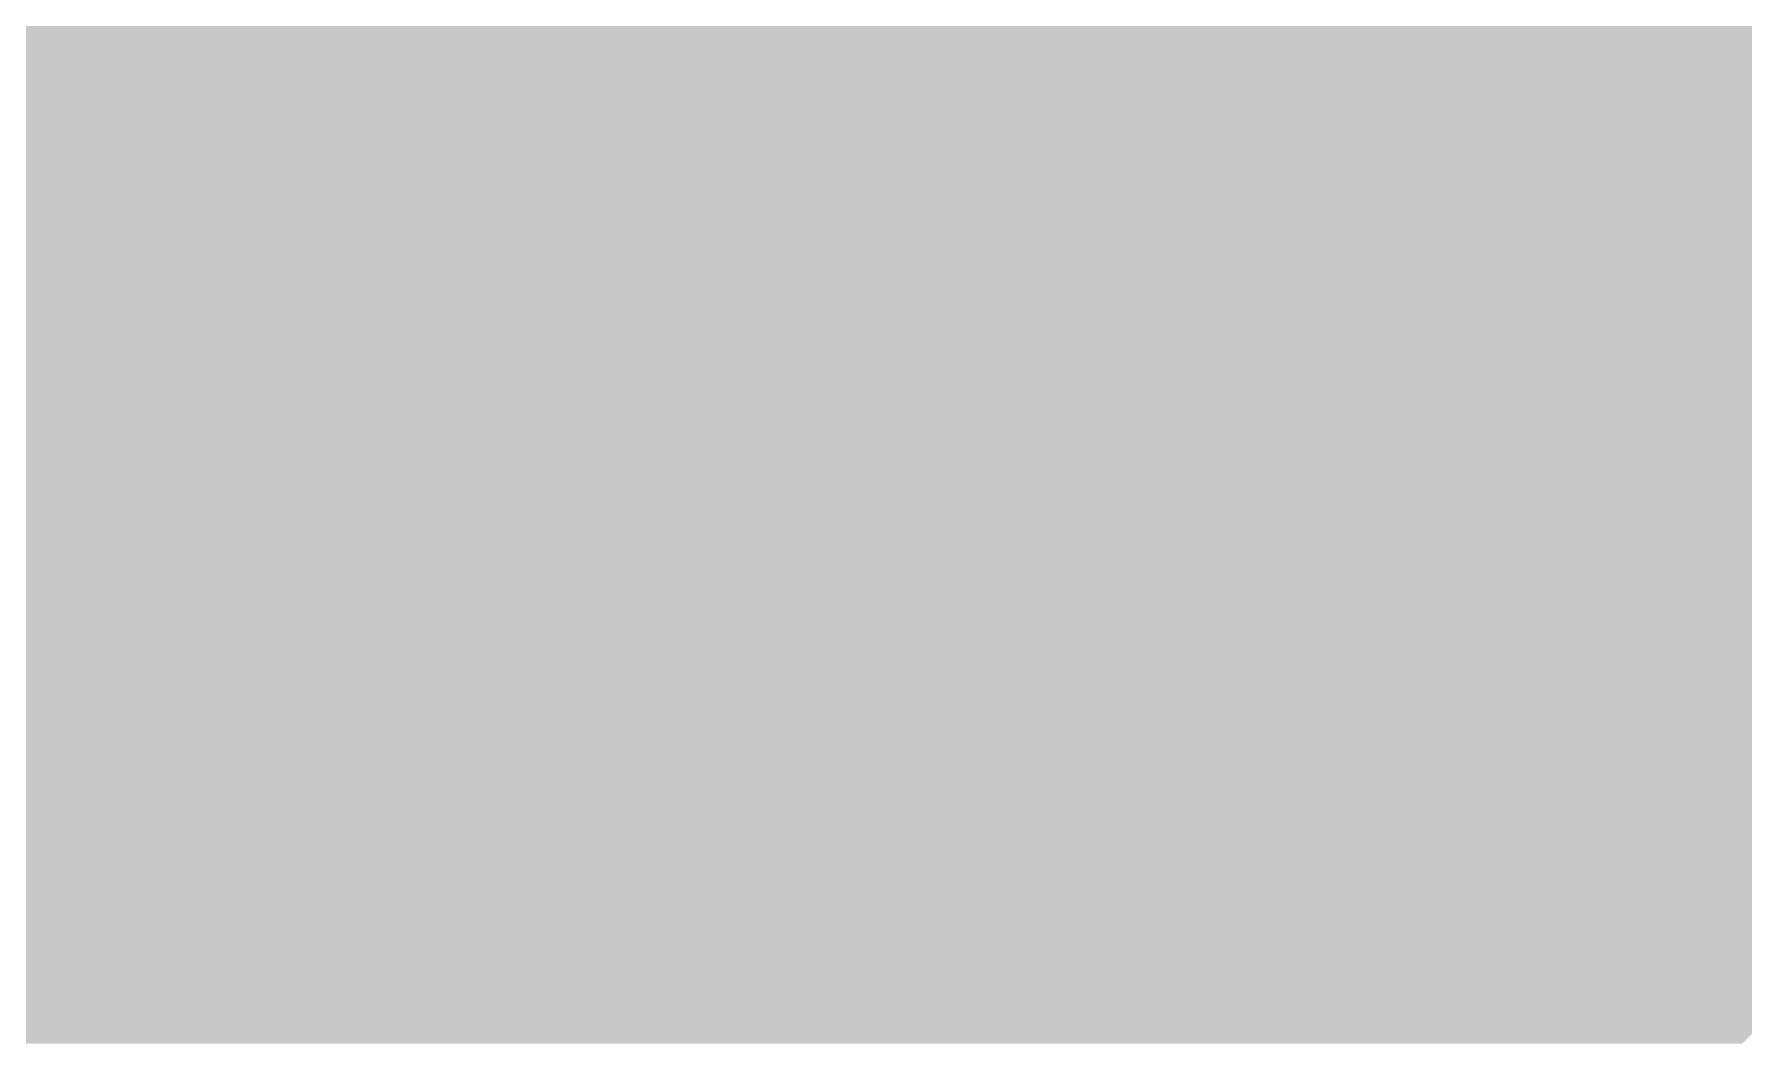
# Model space of a CAD drawing. Extents: x -0.1 to 65.1, y -1.2 to 30.1.
# Drawn here: x 29.6242 to 30.0814, y 4.9156 to 5.1854 of the extents above; entities that cross this region are included whole.
import ezdxf

# ---------------------------------------------------------------- set-up
doc = ezdxf.new("R2010")
doc.units = 0
doc.header["$MEASUREMENT"] = 0
doc.layers.get('0').update_dxf_attribs({"linetype": 'CONTINUOUS'})
doc.layers.add('2D_LINE_126', color=7, linetype='CONTINUOUS')

# ---------------------------------------------------------------- blocks, each defined once
blk = doc.blocks.new('SMOOTH_0$0254')
at = {"const_width": 0.0127}
blk.add_lwpolyline([(-0.00635, 0, 1), (0.00635, 0, 1)], format="xyb", close=True, dxfattribs=at)
blk = doc.blocks.new('DRAWING_63')
at = {"layer": '2D_LINE_126', "const_width": 0.0254}
for points in [[(-0.56007, -2.57175), (-0.56007, -2.56032), (-0.56007, -2.54889), (-0.56007, -2.53746), (-0.56007, -2.52603), (-0.56007, -2.5146), (-0.56007, -2.50317), (-0.56007, -2.49174), (-0.56007, -2.48031), (-0.56007, -2.46888), (-0.56007, -2.45745), (-0.56007, -2.44602), (-0.56007, -2.43459), (-0.56007, -2.42316), (-0.56007, -2.41173), (-0.56007, -2.4003), (-0.56007, -2.38887), (-0.56007, -2.37744), (-0.56007, -2.36601), (-0.56007, -2.35458), (-0.56007, -2.34315), (-0.56007, -2.33172), (-0.56007, -2.32029), (-0.56007, -2.30886), (-0.56007, -2.29743)], [(-0.54864, -2.57175), (-0.54864, -2.56032), (-0.54864, -2.54889), (-0.54864, -2.53746), (-0.54864, -2.52603), (-0.54864, -2.5146), (-0.54864, -2.50317), (-0.54864, -2.49174), (-0.54864, -2.48031), (-0.54864, -2.46888), (-0.54864, -2.45745), (-0.54864, -2.44602), (-0.54864, -2.43459), (-0.54864, -2.42316), (-0.54864, -2.41173), (-0.54864, -2.4003), (-0.54864, -2.38887), (-0.54864, -2.37744), (-0.54864, -2.36601), (-0.54864, -2.35458), (-0.54864, -2.34315), (-0.54864, -2.33172), (-0.54864, -2.32029), (-0.54864, -2.30886), (-0.54864, -2.29743)], [(-0.53721, -2.57175), (-0.53721, -2.56032), (-0.53721, -2.54889), (-0.53721, -2.53746), (-0.53721, -2.52603), (-0.53721, -2.5146), (-0.53721, -2.50317), (-0.53721, -2.49174), (-0.53721, -2.48031), (-0.53721, -2.46888), (-0.53721, -2.45745), (-0.53721, -2.44602), (-0.53721, -2.43459), (-0.53721, -2.42316), (-0.53721, -2.41173), (-0.53721, -2.4003), (-0.53721, -2.38887), (-0.53721, -2.37744), (-0.53721, -2.36601), (-0.53721, -2.35458), (-0.53721, -2.34315), (-0.53721, -2.33172), (-0.53721, -2.32029), (-0.53721, -2.30886), (-0.53721, -2.29743)], [(-0.52578, -2.57175), (-0.52578, -2.56032), (-0.52578, -2.54889), (-0.52578, -2.53746), (-0.52578, -2.52603), (-0.52578, -2.5146), (-0.52578, -2.50317), (-0.52578, -2.49174), (-0.52578, -2.48031), (-0.52578, -2.46888), (-0.52578, -2.45745), (-0.52578, -2.44602), (-0.52578, -2.43459), (-0.52578, -2.42316), (-0.52578, -2.41173), (-0.52578, -2.4003), (-0.52578, -2.38887), (-0.52578, -2.37744), (-0.52578, -2.36601), (-0.52578, -2.35458), (-0.52578, -2.34315), (-0.52578, -2.33172), (-0.52578, -2.32029), (-0.52578, -2.30886), (-0.52578, -2.29743)], [(-0.51435, -2.57175), (-0.51435, -2.56032), (-0.51435, -2.54889), (-0.51435, -2.53746), (-0.51435, -2.52603), (-0.51435, -2.5146), (-0.51435, -2.50317), (-0.51435, -2.49174), (-0.51435, -2.48031), (-0.51435, -2.46888), (-0.51435, -2.45745), (-0.51435, -2.44602), (-0.51435, -2.43459), (-0.51435, -2.42316), (-0.51435, -2.41173), (-0.51435, -2.4003), (-0.51435, -2.38887), (-0.51435, -2.37744), (-0.51435, -2.36601), (-0.51435, -2.35458), (-0.51435, -2.34315), (-0.51435, -2.33172), (-0.51435, -2.32029), (-0.51435, -2.30886), (-0.51435, -2.29743)], [(-0.50292, -2.57175), (-0.50292, -2.56032), (-0.50292, -2.54889), (-0.50292, -2.53746), (-0.50292, -2.52603), (-0.50292, -2.5146), (-0.50292, -2.50317), (-0.50292, -2.49174), (-0.50292, -2.48031), (-0.50292, -2.46888), (-0.50292, -2.45745), (-0.50292, -2.44602), (-0.50292, -2.43459), (-0.50292, -2.42316), (-0.50292, -2.41173), (-0.50292, -2.4003), (-0.50292, -2.38887), (-0.50292, -2.37744), (-0.50292, -2.36601), (-0.50292, -2.35458), (-0.50292, -2.34315), (-0.50292, -2.33172), (-0.50292, -2.32029), (-0.50292, -2.30886), (-0.50292, -2.29743)], [(-0.49149, -2.57175), (-0.49149, -2.56032), (-0.49149, -2.54889), (-0.49149, -2.53746), (-0.49149, -2.52603), (-0.49149, -2.5146), (-0.49149, -2.50317), (-0.49149, -2.49174), (-0.49149, -2.48031), (-0.49149, -2.46888), (-0.49149, -2.45745), (-0.49149, -2.44602), (-0.49149, -2.43459), (-0.49149, -2.42316), (-0.49149, -2.41173), (-0.49149, -2.4003), (-0.49149, -2.38887), (-0.49149, -2.37744), (-0.49149, -2.36601), (-0.49149, -2.35458), (-0.49149, -2.34315), (-0.49149, -2.33172), (-0.49149, -2.32029), (-0.49149, -2.30886), (-0.49149, -2.29743)], [(-0.48006, -2.57175), (-0.48006, -2.56032), (-0.48006, -2.54889), (-0.48006, -2.53746), (-0.48006, -2.52603), (-0.48006, -2.5146), (-0.48006, -2.50317), (-0.48006, -2.49174), (-0.48006, -2.48031), (-0.48006, -2.46888), (-0.48006, -2.45745), (-0.48006, -2.44602), (-0.48006, -2.43459), (-0.48006, -2.42316), (-0.48006, -2.41173), (-0.48006, -2.4003), (-0.48006, -2.38887), (-0.48006, -2.37744), (-0.48006, -2.36601), (-0.48006, -2.35458), (-0.48006, -2.34315), (-0.48006, -2.33172), (-0.48006, -2.32029), (-0.48006, -2.30886), (-0.48006, -2.29743)], [(-0.46863, -2.57175), (-0.46863, -2.56032), (-0.46863, -2.54889), (-0.46863, -2.53746), (-0.46863, -2.52603), (-0.46863, -2.5146), (-0.46863, -2.50317), (-0.46863, -2.49174), (-0.46863, -2.48031), (-0.46863, -2.46888), (-0.46863, -2.45745), (-0.46863, -2.44602), (-0.46863, -2.43459), (-0.46863, -2.42316), (-0.46863, -2.41173), (-0.46863, -2.4003), (-0.46863, -2.38887), (-0.46863, -2.37744), (-0.46863, -2.36601), (-0.46863, -2.35458), (-0.46863, -2.34315), (-0.46863, -2.33172), (-0.46863, -2.32029), (-0.46863, -2.30886), (-0.46863, -2.29743)], [(-0.4572, -2.57175), (-0.4572, -2.56032), (-0.4572, -2.54889), (-0.4572, -2.53746), (-0.4572, -2.52603), (-0.4572, -2.5146), (-0.4572, -2.50317), (-0.4572, -2.49174), (-0.4572, -2.48031), (-0.4572, -2.46888), (-0.4572, -2.45745), (-0.4572, -2.44602), (-0.4572, -2.43459), (-0.4572, -2.42316), (-0.4572, -2.41173), (-0.4572, -2.4003), (-0.4572, -2.38887), (-0.4572, -2.37744), (-0.4572, -2.36601), (-0.4572, -2.35458), (-0.4572, -2.34315), (-0.4572, -2.33172), (-0.4572, -2.32029), (-0.4572, -2.30886), (-0.4572, -2.29743)], [(-0.44577, -2.57175), (-0.44577, -2.56032), (-0.44577, -2.54889), (-0.44577, -2.53746), (-0.44577, -2.52603), (-0.44577, -2.5146), (-0.44577, -2.50317), (-0.44577, -2.49174), (-0.44577, -2.48031), (-0.44577, -2.46888), (-0.44577, -2.45745), (-0.44577, -2.44602), (-0.44577, -2.43459), (-0.44577, -2.42316), (-0.44577, -2.41173), (-0.44577, -2.4003), (-0.44577, -2.38887), (-0.44577, -2.37744), (-0.44577, -2.36601), (-0.44577, -2.35458), (-0.44577, -2.34315), (-0.44577, -2.33172), (-0.44577, -2.32029), (-0.44577, -2.30886), (-0.44577, -2.29743)], [(-0.43434, -2.57175), (-0.43434, -2.56032), (-0.43434, -2.54889), (-0.43434, -2.53746), (-0.43434, -2.52603), (-0.43434, -2.5146), (-0.43434, -2.50317), (-0.43434, -2.49174), (-0.43434, -2.48031), (-0.43434, -2.46888), (-0.43434, -2.45745), (-0.43434, -2.44602), (-0.43434, -2.43459), (-0.43434, -2.42316), (-0.43434, -2.41173), (-0.43434, -2.4003), (-0.43434, -2.38887), (-0.43434, -2.37744), (-0.43434, -2.36601), (-0.43434, -2.35458), (-0.43434, -2.34315), (-0.43434, -2.33172), (-0.43434, -2.32029), (-0.43434, -2.30886), (-0.43434, -2.29743)], [(-0.42291, -2.57175), (-0.42291, -2.56032), (-0.42291, -2.54889), (-0.42291, -2.53746), (-0.42291, -2.52603), (-0.42291, -2.5146), (-0.42291, -2.50317), (-0.42291, -2.49174), (-0.42291, -2.48031), (-0.42291, -2.46888), (-0.42291, -2.45745), (-0.42291, -2.44602), (-0.42291, -2.43459), (-0.42291, -2.42316), (-0.42291, -2.41173), (-0.42291, -2.4003), (-0.42291, -2.38887), (-0.42291, -2.37744), (-0.42291, -2.36601), (-0.42291, -2.35458), (-0.42291, -2.34315), (-0.42291, -2.33172), (-0.42291, -2.32029), (-0.42291, -2.30886), (-0.42291, -2.29743)], [(-0.41148, -2.57175), (-0.41148, -2.56032), (-0.41148, -2.54889), (-0.41148, -2.53746), (-0.41148, -2.52603), (-0.41148, -2.5146), (-0.41148, -2.50317), (-0.41148, -2.49174), (-0.41148, -2.48031), (-0.41148, -2.46888), (-0.41148, -2.45745), (-0.41148, -2.44602), (-0.41148, -2.43459), (-0.41148, -2.42316), (-0.41148, -2.41173), (-0.41148, -2.4003), (-0.41148, -2.38887), (-0.41148, -2.37744), (-0.41148, -2.36601), (-0.41148, -2.35458), (-0.41148, -2.34315), (-0.41148, -2.33172), (-0.41148, -2.32029), (-0.41148, -2.30886), (-0.41148, -2.29743)], [(-0.40005, -2.57175), (-0.40005, -2.56032), (-0.40005, -2.54889), (-0.40005, -2.53746), (-0.40005, -2.52603), (-0.40005, -2.5146), (-0.40005, -2.50317), (-0.40005, -2.49174), (-0.40005, -2.48031), (-0.40005, -2.46888), (-0.40005, -2.45745), (-0.40005, -2.44602), (-0.40005, -2.43459), (-0.40005, -2.42316), (-0.40005, -2.41173), (-0.40005, -2.4003), (-0.40005, -2.38887), (-0.40005, -2.37744), (-0.40005, -2.36601), (-0.40005, -2.35458), (-0.40005, -2.34315), (-0.40005, -2.33172), (-0.40005, -2.32029), (-0.40005, -2.30886), (-0.40005, -2.29743)], [(-0.38862, -2.57175), (-0.38862, -2.56032), (-0.38862, -2.54889), (-0.38862, -2.53746), (-0.38862, -2.52603), (-0.38862, -2.5146), (-0.38862, -2.50317), (-0.38862, -2.49174), (-0.38862, -2.48031), (-0.38862, -2.46888), (-0.38862, -2.45745), (-0.38862, -2.44602), (-0.38862, -2.43459), (-0.38862, -2.42316), (-0.38862, -2.41173), (-0.38862, -2.4003), (-0.38862, -2.38887), (-0.38862, -2.37744), (-0.38862, -2.36601), (-0.38862, -2.35458), (-0.38862, -2.34315), (-0.38862, -2.33172), (-0.38862, -2.32029), (-0.38862, -2.30886), (-0.38862, -2.29743)], [(-0.37719, -2.57175), (-0.37719, -2.56032), (-0.37719, -2.54889), (-0.37719, -2.53746), (-0.37719, -2.52603), (-0.37719, -2.5146), (-0.37719, -2.50317), (-0.37719, -2.49174), (-0.37719, -2.48031), (-0.37719, -2.46888), (-0.37719, -2.45745), (-0.37719, -2.44602), (-0.37719, -2.43459), (-0.37719, -2.42316), (-0.37719, -2.41173), (-0.37719, -2.4003), (-0.37719, -2.38887), (-0.37719, -2.37744), (-0.37719, -2.36601), (-0.37719, -2.35458), (-0.37719, -2.34315), (-0.37719, -2.33172), (-0.37719, -2.32029), (-0.37719, -2.30886), (-0.37719, -2.29743)], [(-0.36576, -2.57175), (-0.36576, -2.56032), (-0.36576, -2.54889), (-0.36576, -2.53746), (-0.36576, -2.52603), (-0.36576, -2.5146), (-0.36576, -2.50317), (-0.36576, -2.49174), (-0.36576, -2.48031), (-0.36576, -2.46888), (-0.36576, -2.45745), (-0.36576, -2.44602), (-0.36576, -2.43459), (-0.36576, -2.42316), (-0.36576, -2.41173), (-0.36576, -2.4003), (-0.36576, -2.38887), (-0.36576, -2.37744), (-0.36576, -2.36601), (-0.36576, -2.35458), (-0.36576, -2.34315), (-0.36576, -2.33172), (-0.36576, -2.32029), (-0.36576, -2.30886), (-0.36576, -2.29743)], [(-0.35433, -2.57175), (-0.35433, -2.56032), (-0.35433, -2.54889), (-0.35433, -2.53746), (-0.35433, -2.52603), (-0.35433, -2.5146), (-0.35433, -2.50317), (-0.35433, -2.49174), (-0.35433, -2.48031), (-0.35433, -2.46888), (-0.35433, -2.45745), (-0.35433, -2.44602), (-0.35433, -2.43459), (-0.35433, -2.42316), (-0.35433, -2.41173), (-0.35433, -2.4003), (-0.35433, -2.38887), (-0.35433, -2.37744), (-0.35433, -2.36601), (-0.35433, -2.35458), (-0.35433, -2.34315), (-0.35433, -2.33172), (-0.35433, -2.32029), (-0.35433, -2.30886), (-0.35433, -2.29743)], [(-0.3429, -2.57175), (-0.3429, -2.56032), (-0.3429, -2.54889), (-0.3429, -2.53746), (-0.3429, -2.52603), (-0.3429, -2.5146), (-0.3429, -2.50317), (-0.3429, -2.49174), (-0.3429, -2.48031), (-0.3429, -2.46888), (-0.3429, -2.45745), (-0.3429, -2.44602), (-0.3429, -2.43459), (-0.3429, -2.42316), (-0.3429, -2.41173), (-0.3429, -2.4003), (-0.3429, -2.38887), (-0.3429, -2.37744), (-0.3429, -2.36601), (-0.3429, -2.35458), (-0.3429, -2.34315), (-0.3429, -2.33172), (-0.3429, -2.32029), (-0.3429, -2.30886), (-0.3429, -2.29743)], [(-0.33147, -2.57175), (-0.33147, -2.56032), (-0.33147, -2.54889), (-0.33147, -2.53746), (-0.33147, -2.52603), (-0.33147, -2.5146), (-0.33147, -2.50317), (-0.33147, -2.49174), (-0.33147, -2.48031), (-0.33147, -2.46888), (-0.33147, -2.45745), (-0.33147, -2.44602), (-0.33147, -2.43459), (-0.33147, -2.42316), (-0.33147, -2.41173), (-0.33147, -2.4003), (-0.33147, -2.38887), (-0.33147, -2.37744), (-0.33147, -2.36601), (-0.33147, -2.35458), (-0.33147, -2.34315), (-0.33147, -2.33172), (-0.33147, -2.32029), (-0.33147, -2.30886), (-0.33147, -2.29743)], [(-0.32004, -2.57175), (-0.32004, -2.56032), (-0.32004, -2.54889), (-0.32004, -2.53746), (-0.32004, -2.52603), (-0.32004, -2.5146), (-0.32004, -2.50317), (-0.32004, -2.49174), (-0.32004, -2.48031), (-0.32004, -2.46888), (-0.32004, -2.45745), (-0.32004, -2.44602), (-0.32004, -2.43459), (-0.32004, -2.42316), (-0.32004, -2.41173), (-0.32004, -2.4003), (-0.32004, -2.38887), (-0.32004, -2.37744), (-0.32004, -2.36601), (-0.32004, -2.35458), (-0.32004, -2.34315), (-0.32004, -2.33172), (-0.32004, -2.32029), (-0.32004, -2.30886), (-0.32004, -2.29743)], [(-0.30861, -2.57175), (-0.30861, -2.56032), (-0.30861, -2.54889), (-0.30861, -2.53746), (-0.30861, -2.52603), (-0.30861, -2.5146), (-0.30861, -2.50317), (-0.30861, -2.49174), (-0.30861, -2.48031), (-0.30861, -2.46888), (-0.30861, -2.45745), (-0.30861, -2.44602), (-0.30861, -2.43459), (-0.30861, -2.42316), (-0.30861, -2.41173), (-0.30861, -2.4003), (-0.30861, -2.38887), (-0.30861, -2.37744), (-0.30861, -2.36601), (-0.30861, -2.35458), (-0.30861, -2.34315), (-0.30861, -2.33172), (-0.30861, -2.32029), (-0.30861, -2.30886), (-0.30861, -2.29743)], [(-0.74295, -2.42316), (-0.73152, -2.42316), (-0.72009, -2.42316), (-0.70866, -2.42316), (-0.70866, -2.41173), (-0.69723, -2.41173), (-0.6858, -2.41173), (-0.6858, -2.4003), (-0.67437, -2.4003), (-0.66294, -2.4003), (-0.66294, -2.38887), (-0.65151, -2.38887), (-0.64008, -2.38887), (-0.64008, -2.37744), (-0.62865, -2.37744), (-0.62865, -2.36601), (-0.61722, -2.36601), (-0.61722, -2.35458), (-0.60579, -2.35458), (-0.60579, -2.34315), (-0.59436, -2.34315), (-0.59436, -2.33172), (-0.58293, -2.33172), (-0.58293, -2.32029), (-0.5715, -2.32029), (-0.56007, -2.32029), (-0.54864, -2.32029), (-0.53721, -2.32029), (-0.52578, -2.32029), (-0.51435, -2.32029), (-0.50292, -2.32029), (-0.49149, -2.32029), (-0.48006, -2.32029), (-0.46863, -2.32029), (-0.4572, -2.32029), (-0.44577, -2.32029), (-0.43434, -2.32029), (-0.42291, -2.32029), (-0.41148, -2.32029), (-0.40005, -2.32029), (-0.38862, -2.32029), (-0.37719, -2.32029), (-0.36576, -2.32029), (-0.35433, -2.32029), (-0.3429, -2.32029), (-0.33147, -2.32029), (-0.32004, -2.32029), (-0.30861, -2.32029), (-0.29718, -2.32029), (-0.29718, -2.33172), (-0.28575, -2.33172), (-0.27432, -2.33172), (-0.26289, -2.33172), (-0.25146, -2.33172)], [(-0.74295, -2.57175), (-0.73152, -2.57175), (-0.72009, -2.57175), (-0.70866, -2.57175), (-0.69723, -2.57175), (-0.6858, -2.57175), (-0.67437, -2.57175), (-0.66294, -2.57175), (-0.65151, -2.57175), (-0.64008, -2.57175), (-0.62865, -2.57175), (-0.61722, -2.57175), (-0.60579, -2.57175), (-0.59436, -2.57175), (-0.58293, -2.57175), (-0.5715, -2.57175), (-0.56007, -2.57175), (-0.54864, -2.57175), (-0.53721, -2.57175), (-0.52578, -2.57175), (-0.51435, -2.57175), (-0.50292, -2.57175), (-0.49149, -2.57175), (-0.48006, -2.57175), (-0.46863, -2.57175), (-0.4572, -2.57175), (-0.44577, -2.57175), (-0.43434, -2.57175), (-0.42291, -2.57175), (-0.41148, -2.57175), (-0.40005, -2.57175), (-0.38862, -2.57175), (-0.37719, -2.57175), (-0.36576, -2.57175), (-0.35433, -2.57175), (-0.3429, -2.57175), (-0.33147, -2.57175), (-0.32004, -2.57175), (-0.30861, -2.57175), (-0.29718, -2.57175), (-0.28575, -2.57175), (-0.27432, -2.57175), (-0.26289, -2.56032), (-0.26289, -2.54889), (-0.26289, -2.53746), (-0.26289, -2.52603), (-0.26289, -2.5146), (-0.26289, -2.50317), (-0.26289, -2.49174), (-0.26289, -2.48031), (-0.26289, -2.46888), (-0.26289, -2.45745), (-0.26289, -2.44602), (-0.26289, -2.43459), (-0.26289, -2.42316), (-0.26289, -2.41173), (-0.26289, -2.4003), (-0.26289, -2.38887), (-0.26289, -2.37744), (-0.26289, -2.36601), (-0.26289, -2.35458), (-0.26289, -2.34315), (-0.26289, -2.33172), (-0.26289, -2.32029), (-0.26289, -2.30886), (-0.26289, -2.29743)], [(-0.70866, -2.57175), (-0.70866, -2.56032), (-0.69723, -2.56032), (-0.6858, -2.56032), (-0.6858, -2.54889), (-0.67437, -2.54889), (-0.66294, -2.54889), (-0.66294, -2.53746), (-0.65151, -2.53746), (-0.64008, -2.53746), (-0.64008, -2.52603), (-0.62865, -2.52603), (-0.62865, -2.5146), (-0.61722, -2.5146), (-0.61722, -2.50317), (-0.60579, -2.50317), (-0.60579, -2.49174), (-0.59436, -2.49174), (-0.59436, -2.48031), (-0.58293, -2.48031), (-0.58293, -2.46888), (-0.5715, -2.46888), (-0.56007, -2.46888), (-0.54864, -2.46888), (-0.53721, -2.46888), (-0.52578, -2.46888), (-0.51435, -2.46888), (-0.50292, -2.46888), (-0.49149, -2.46888), (-0.48006, -2.46888), (-0.46863, -2.46888), (-0.4572, -2.46888), (-0.44577, -2.46888), (-0.43434, -2.46888), (-0.42291, -2.46888), (-0.41148, -2.46888), (-0.40005, -2.46888), (-0.38862, -2.46888), (-0.37719, -2.46888), (-0.36576, -2.46888), (-0.35433, -2.46888), (-0.3429, -2.46888), (-0.33147, -2.46888), (-0.32004, -2.46888), (-0.30861, -2.46888), (-0.29718, -2.46888), (-0.29718, -2.48031), (-0.28575, -2.48031), (-0.27432, -2.48031), (-0.26289, -2.48031), (-0.25146, -2.48031)], [(-0.5715, -2.29743), (-0.5715, -2.30886), (-0.5715, -2.32029), (-0.5715, -2.33172), (-0.5715, -2.34315), (-0.5715, -2.35458), (-0.5715, -2.36601), (-0.5715, -2.37744), (-0.5715, -2.38887), (-0.5715, -2.4003), (-0.5715, -2.41173), (-0.5715, -2.42316), (-0.5715, -2.43459), (-0.5715, -2.44602), (-0.5715, -2.45745), (-0.5715, -2.46888), (-0.5715, -2.48031), (-0.5715, -2.49174), (-0.5715, -2.50317), (-0.5715, -2.5146), (-0.5715, -2.52603), (-0.5715, -2.53746), (-0.5715, -2.54889), (-0.5715, -2.56032), (-0.5715, -2.57175)], [(-0.28575, -2.57175), (-0.28575, -2.56032), (-0.28575, -2.54889), (-0.28575, -2.53746), (-0.28575, -2.52603), (-0.28575, -2.5146), (-0.28575, -2.50317), (-0.28575, -2.49174), (-0.28575, -2.48031), (-0.28575, -2.46888), (-0.28575, -2.45745), (-0.28575, -2.44602), (-0.28575, -2.43459), (-0.28575, -2.42316), (-0.28575, -2.41173), (-0.28575, -2.4003), (-0.28575, -2.38887), (-0.28575, -2.37744), (-0.28575, -2.36601), (-0.28575, -2.35458), (-0.28575, -2.34315), (-0.28575, -2.33172), (-0.28575, -2.32029), (-0.28575, -2.30886), (-0.28575, -2.29743)], [(-0.27432, -2.57175), (-0.27432, -2.56032), (-0.27432, -2.54889), (-0.27432, -2.53746), (-0.27432, -2.52603), (-0.27432, -2.5146), (-0.27432, -2.50317), (-0.27432, -2.49174), (-0.27432, -2.48031), (-0.27432, -2.46888), (-0.27432, -2.45745), (-0.27432, -2.44602), (-0.27432, -2.43459), (-0.27432, -2.42316), (-0.27432, -2.41173), (-0.27432, -2.4003), (-0.27432, -2.38887), (-0.27432, -2.37744), (-0.27432, -2.36601), (-0.27432, -2.35458), (-0.27432, -2.34315), (-0.27432, -2.33172), (-0.27432, -2.32029), (-0.27432, -2.30886), (-0.27432, -2.29743)], [(-0.59436, -2.57175), (-0.59436, -2.56032), (-0.58293, -2.56032), (-0.58293, -2.54889), (-0.5715, -2.54889), (-0.56007, -2.54889), (-0.54864, -2.54889), (-0.53721, -2.54889), (-0.52578, -2.54889), (-0.51435, -2.54889), (-0.50292, -2.54889), (-0.49149, -2.54889), (-0.48006, -2.54889), (-0.46863, -2.54889), (-0.4572, -2.54889), (-0.44577, -2.54889), (-0.43434, -2.54889), (-0.42291, -2.54889), (-0.41148, -2.54889), (-0.40005, -2.54889), (-0.38862, -2.54889), (-0.37719, -2.54889), (-0.36576, -2.54889), (-0.35433, -2.54889), (-0.3429, -2.54889), (-0.33147, -2.54889), (-0.32004, -2.54889), (-0.30861, -2.54889), (-0.29718, -2.54889), (-0.29718, -2.56032), (-0.28575, -2.56032), (-0.27432, -2.56032), (-0.26289, -2.56032), (-0.25146, -2.56032)], [(-0.61722, -2.57175), (-0.61722, -2.56032), (-0.60579, -2.56032), (-0.60579, -2.54889), (-0.59436, -2.54889), (-0.59436, -2.53746), (-0.58293, -2.53746), (-0.58293, -2.52603), (-0.5715, -2.52603), (-0.56007, -2.52603), (-0.54864, -2.52603), (-0.53721, -2.52603), (-0.52578, -2.52603), (-0.51435, -2.52603), (-0.50292, -2.52603), (-0.49149, -2.52603), (-0.48006, -2.52603), (-0.46863, -2.52603), (-0.4572, -2.52603), (-0.44577, -2.52603), (-0.43434, -2.52603), (-0.42291, -2.52603), (-0.41148, -2.52603), (-0.40005, -2.52603), (-0.38862, -2.52603), (-0.37719, -2.52603), (-0.36576, -2.52603), (-0.35433, -2.52603), (-0.3429, -2.52603), (-0.33147, -2.52603), (-0.32004, -2.52603), (-0.30861, -2.52603), (-0.29718, -2.52603), (-0.29718, -2.53746), (-0.28575, -2.53746), (-0.27432, -2.53746), (-0.26289, -2.53746), (-0.25146, -2.53746)], [(-0.64008, -2.57175), (-0.64008, -2.56032), (-0.62865, -2.56032), (-0.62865, -2.54889), (-0.61722, -2.54889), (-0.61722, -2.53746), (-0.60579, -2.53746), (-0.60579, -2.52603), (-0.59436, -2.52603), (-0.59436, -2.5146), (-0.58293, -2.5146), (-0.58293, -2.50317), (-0.5715, -2.50317), (-0.56007, -2.50317), (-0.54864, -2.50317), (-0.53721, -2.50317), (-0.52578, -2.50317), (-0.51435, -2.50317), (-0.50292, -2.50317), (-0.49149, -2.50317), (-0.48006, -2.50317), (-0.46863, -2.50317), (-0.4572, -2.50317), (-0.44577, -2.50317), (-0.43434, -2.50317), (-0.42291, -2.50317), (-0.41148, -2.50317), (-0.40005, -2.50317), (-0.38862, -2.50317), (-0.37719, -2.50317), (-0.36576, -2.50317), (-0.35433, -2.50317), (-0.3429, -2.50317), (-0.33147, -2.50317), (-0.32004, -2.50317), (-0.30861, -2.50317), (-0.29718, -2.50317), (-0.29718, -2.5146), (-0.28575, -2.5146), (-0.27432, -2.5146), (-0.26289, -2.5146), (-0.25146, -2.5146)], [(-0.6858, -2.29743), (-0.6858, -2.30886), (-0.69723, -2.30886), (-0.70866, -2.30886), (-0.70866, -2.32029), (-0.72009, -2.32029), (-0.73152, -2.32029), (-0.74295, -2.32029)], [(-0.74295, -2.33172), (-0.73152, -2.33172), (-0.72009, -2.33172), (-0.70866, -2.33172), (-0.70866, -2.32029), (-0.69723, -2.32029), (-0.6858, -2.32029), (-0.6858, -2.30886), (-0.67437, -2.30886), (-0.66294, -2.30886), (-0.66294, -2.29743)], [(-0.74295, -2.52603), (-0.73152, -2.52603), (-0.72009, -2.52603), (-0.70866, -2.52603), (-0.70866, -2.5146), (-0.69723, -2.5146), (-0.6858, -2.5146), (-0.6858, -2.50317), (-0.67437, -2.50317), (-0.66294, -2.50317), (-0.66294, -2.49174), (-0.65151, -2.49174), (-0.64008, -2.49174), (-0.64008, -2.48031), (-0.62865, -2.48031), (-0.62865, -2.46888), (-0.61722, -2.46888), (-0.61722, -2.45745), (-0.60579, -2.45745), (-0.60579, -2.44602), (-0.59436, -2.44602), (-0.59436, -2.43459), (-0.58293, -2.43459), (-0.58293, -2.42316), (-0.5715, -2.42316), (-0.56007, -2.42316), (-0.54864, -2.42316), (-0.53721, -2.42316), (-0.52578, -2.42316), (-0.51435, -2.42316), (-0.50292, -2.42316), (-0.49149, -2.42316), (-0.48006, -2.42316), (-0.46863, -2.42316), (-0.4572, -2.42316), (-0.44577, -2.42316), (-0.43434, -2.42316), (-0.42291, -2.42316), (-0.41148, -2.42316), (-0.40005, -2.42316), (-0.38862, -2.42316), (-0.37719, -2.42316), (-0.36576, -2.42316), (-0.35433, -2.42316), (-0.3429, -2.42316), (-0.33147, -2.42316), (-0.32004, -2.42316), (-0.30861, -2.42316), (-0.29718, -2.42316), (-0.29718, -2.43459), (-0.28575, -2.43459), (-0.27432, -2.43459), (-0.26289, -2.43459), (-0.25146, -2.43459)], [(-0.74295, -2.46888), (-0.73152, -2.46888), (-0.72009, -2.46888), (-0.70866, -2.46888), (-0.70866, -2.45745), (-0.69723, -2.45745), (-0.6858, -2.45745), (-0.6858, -2.44602), (-0.67437, -2.44602), (-0.66294, -2.44602), (-0.66294, -2.43459), (-0.65151, -2.43459), (-0.64008, -2.43459), (-0.64008, -2.42316), (-0.62865, -2.42316), (-0.62865, -2.41173), (-0.61722, -2.41173), (-0.61722, -2.4003), (-0.60579, -2.4003), (-0.60579, -2.38887), (-0.59436, -2.38887), (-0.59436, -2.37744), (-0.58293, -2.37744), (-0.58293, -2.36601), (-0.5715, -2.36601), (-0.56007, -2.36601), (-0.54864, -2.36601), (-0.53721, -2.36601), (-0.52578, -2.36601), (-0.51435, -2.36601), (-0.50292, -2.36601), (-0.49149, -2.36601), (-0.48006, -2.36601), (-0.46863, -2.36601), (-0.4572, -2.36601), (-0.44577, -2.36601), (-0.43434, -2.36601), (-0.42291, -2.36601), (-0.41148, -2.36601), (-0.40005, -2.36601), (-0.38862, -2.36601), (-0.37719, -2.36601), (-0.36576, -2.36601), (-0.35433, -2.36601), (-0.3429, -2.36601), (-0.33147, -2.36601), (-0.32004, -2.36601), (-0.30861, -2.36601), (-0.29718, -2.36601), (-0.29718, -2.37744), (-0.28575, -2.37744), (-0.27432, -2.37744), (-0.26289, -2.37744), (-0.25146, -2.37744)], [(-0.25146, -2.36601), (-0.26289, -2.36601), (-0.27432, -2.36601), (-0.28575, -2.36601), (-0.29718, -2.36601), (-0.29718, -2.35458), (-0.30861, -2.35458), (-0.32004, -2.35458), (-0.33147, -2.35458), (-0.3429, -2.35458), (-0.35433, -2.35458), (-0.36576, -2.35458), (-0.37719, -2.35458), (-0.38862, -2.35458), (-0.40005, -2.35458), (-0.41148, -2.35458), (-0.42291, -2.35458), (-0.43434, -2.35458), (-0.44577, -2.35458), (-0.4572, -2.35458), (-0.46863, -2.35458), (-0.48006, -2.35458), (-0.49149, -2.35458), (-0.50292, -2.35458), (-0.51435, -2.35458), (-0.52578, -2.35458), (-0.53721, -2.35458), (-0.54864, -2.35458), (-0.56007, -2.35458), (-0.5715, -2.35458), (-0.58293, -2.35458), (-0.58293, -2.36601), (-0.59436, -2.36601), (-0.59436, -2.37744), (-0.60579, -2.37744), (-0.60579, -2.38887), (-0.61722, -2.38887), (-0.61722, -2.4003), (-0.62865, -2.4003), (-0.62865, -2.41173), (-0.64008, -2.41173), (-0.64008, -2.42316), (-0.65151, -2.42316), (-0.66294, -2.42316), (-0.66294, -2.43459), (-0.67437, -2.43459), (-0.6858, -2.43459), (-0.6858, -2.44602), (-0.69723, -2.44602), (-0.70866, -2.44602), (-0.70866, -2.45745), (-0.72009, -2.45745), (-0.73152, -2.45745), (-0.74295, -2.45745)], [(-0.74295, -2.49174), (-0.73152, -2.49174), (-0.72009, -2.49174), (-0.70866, -2.49174), (-0.70866, -2.48031), (-0.69723, -2.48031), (-0.6858, -2.48031), (-0.6858, -2.46888), (-0.67437, -2.46888), (-0.66294, -2.46888), (-0.66294, -2.45745), (-0.65151, -2.45745), (-0.64008, -2.45745), (-0.64008, -2.44602), (-0.62865, -2.44602), (-0.62865, -2.43459), (-0.61722, -2.43459), (-0.61722, -2.42316), (-0.60579, -2.42316), (-0.60579, -2.41173), (-0.59436, -2.41173), (-0.59436, -2.4003), (-0.58293, -2.4003), (-0.58293, -2.38887), (-0.5715, -2.38887), (-0.56007, -2.38887), (-0.54864, -2.38887), (-0.53721, -2.38887), (-0.52578, -2.38887), (-0.51435, -2.38887), (-0.50292, -2.38887), (-0.49149, -2.38887), (-0.48006, -2.38887), (-0.46863, -2.38887), (-0.4572, -2.38887), (-0.44577, -2.38887), (-0.43434, -2.38887), (-0.42291, -2.38887), (-0.41148, -2.38887), (-0.40005, -2.38887), (-0.38862, -2.38887), (-0.37719, -2.38887), (-0.36576, -2.38887), (-0.35433, -2.38887), (-0.3429, -2.38887), (-0.33147, -2.38887), (-0.32004, -2.38887), (-0.30861, -2.38887), (-0.29718, -2.38887), (-0.29718, -2.4003), (-0.28575, -2.4003), (-0.27432, -2.4003), (-0.26289, -2.4003), (-0.25146, -2.4003)], [(-0.25146, -2.38887), (-0.26289, -2.38887), (-0.27432, -2.38887), (-0.28575, -2.38887), (-0.29718, -2.38887), (-0.29718, -2.37744), (-0.30861, -2.37744), (-0.32004, -2.37744), (-0.33147, -2.37744), (-0.3429, -2.37744), (-0.35433, -2.37744), (-0.36576, -2.37744), (-0.37719, -2.37744), (-0.38862, -2.37744), (-0.40005, -2.37744), (-0.41148, -2.37744), (-0.42291, -2.37744), (-0.43434, -2.37744), (-0.44577, -2.37744), (-0.4572, -2.37744), (-0.46863, -2.37744), (-0.48006, -2.37744), (-0.49149, -2.37744), (-0.50292, -2.37744), (-0.51435, -2.37744), (-0.52578, -2.37744), (-0.53721, -2.37744), (-0.54864, -2.37744), (-0.56007, -2.37744), (-0.5715, -2.37744), (-0.58293, -2.37744), (-0.58293, -2.38887), (-0.59436, -2.38887), (-0.59436, -2.4003), (-0.60579, -2.4003), (-0.60579, -2.41173), (-0.61722, -2.41173), (-0.61722, -2.42316), (-0.62865, -2.42316), (-0.62865, -2.43459), (-0.64008, -2.43459), (-0.64008, -2.44602), (-0.65151, -2.44602), (-0.66294, -2.44602), (-0.66294, -2.45745), (-0.67437, -2.45745), (-0.6858, -2.45745), (-0.6858, -2.46888), (-0.69723, -2.46888), (-0.70866, -2.46888), (-0.70866, -2.48031), (-0.72009, -2.48031), (-0.73152, -2.48031), (-0.74295, -2.48031)], [(-0.74295, -2.5146), (-0.73152, -2.5146), (-0.72009, -2.5146), (-0.70866, -2.5146), (-0.70866, -2.50317), (-0.69723, -2.50317), (-0.6858, -2.50317), (-0.6858, -2.49174), (-0.67437, -2.49174), (-0.66294, -2.49174), (-0.66294, -2.48031), (-0.65151, -2.48031), (-0.64008, -2.48031), (-0.64008, -2.46888), (-0.62865, -2.46888), (-0.62865, -2.45745), (-0.61722, -2.45745), (-0.61722, -2.44602), (-0.60579, -2.44602), (-0.60579, -2.43459), (-0.59436, -2.43459), (-0.59436, -2.42316), (-0.58293, -2.42316), (-0.58293, -2.41173), (-0.5715, -2.41173), (-0.56007, -2.41173), (-0.54864, -2.41173), (-0.53721, -2.41173), (-0.52578, -2.41173), (-0.51435, -2.41173), (-0.50292, -2.41173), (-0.49149, -2.41173), (-0.48006, -2.41173), (-0.46863, -2.41173), (-0.4572, -2.41173), (-0.44577, -2.41173), (-0.43434, -2.41173), (-0.42291, -2.41173), (-0.41148, -2.41173), (-0.40005, -2.41173), (-0.38862, -2.41173), (-0.37719, -2.41173), (-0.36576, -2.41173), (-0.35433, -2.41173), (-0.3429, -2.41173), (-0.33147, -2.41173), (-0.32004, -2.41173), (-0.30861, -2.41173), (-0.29718, -2.41173), (-0.29718, -2.42316), (-0.28575, -2.42316), (-0.27432, -2.42316), (-0.26289, -2.42316), (-0.25146, -2.42316)], [(-0.25146, -2.41173), (-0.26289, -2.41173), (-0.27432, -2.41173), (-0.28575, -2.41173), (-0.29718, -2.41173), (-0.29718, -2.4003), (-0.30861, -2.4003), (-0.32004, -2.4003), (-0.33147, -2.4003), (-0.3429, -2.4003), (-0.35433, -2.4003), (-0.36576, -2.4003), (-0.37719, -2.4003), (-0.38862, -2.4003), (-0.40005, -2.4003), (-0.41148, -2.4003), (-0.42291, -2.4003), (-0.43434, -2.4003), (-0.44577, -2.4003), (-0.4572, -2.4003), (-0.46863, -2.4003), (-0.48006, -2.4003), (-0.49149, -2.4003), (-0.50292, -2.4003), (-0.51435, -2.4003), (-0.52578, -2.4003), (-0.53721, -2.4003), (-0.54864, -2.4003), (-0.56007, -2.4003), (-0.5715, -2.4003), (-0.58293, -2.4003), (-0.58293, -2.41173), (-0.59436, -2.41173), (-0.59436, -2.42316), (-0.60579, -2.42316), (-0.60579, -2.43459), (-0.61722, -2.43459), (-0.61722, -2.44602), (-0.62865, -2.44602), (-0.62865, -2.45745), (-0.64008, -2.45745), (-0.64008, -2.46888), (-0.65151, -2.46888), (-0.66294, -2.46888), (-0.66294, -2.48031), (-0.67437, -2.48031), (-0.6858, -2.48031), (-0.6858, -2.49174), (-0.69723, -2.49174), (-0.70866, -2.49174), (-0.70866, -2.50317), (-0.72009, -2.50317), (-0.73152, -2.50317), (-0.74295, -2.50317)], [(-0.74295, -2.4003), (-0.73152, -2.4003), (-0.72009, -2.4003), (-0.70866, -2.4003), (-0.70866, -2.38887), (-0.69723, -2.38887), (-0.6858, -2.38887), (-0.6858, -2.37744), (-0.67437, -2.37744), (-0.66294, -2.37744), (-0.66294, -2.36601), (-0.65151, -2.36601), (-0.64008, -2.36601), (-0.64008, -2.35458), (-0.62865, -2.35458), (-0.62865, -2.34315), (-0.61722, -2.34315), (-0.61722, -2.33172), (-0.60579, -2.33172), (-0.60579, -2.32029), (-0.59436, -2.32029), (-0.59436, -2.30886), (-0.58293, -2.30886), (-0.58293, -2.29743)], [(-0.29718, -2.29743), (-0.29718, -2.30886), (-0.28575, -2.30886), (-0.27432, -2.30886), (-0.26289, -2.30886), (-0.25146, -2.30886)], [(-0.59436, -2.29743), (-0.59436, -2.30886), (-0.60579, -2.30886), (-0.60579, -2.32029), (-0.61722, -2.32029), (-0.61722, -2.33172), (-0.62865, -2.33172), (-0.62865, -2.34315), (-0.64008, -2.34315), (-0.64008, -2.35458), (-0.65151, -2.35458), (-0.66294, -2.35458), (-0.66294, -2.36601), (-0.67437, -2.36601), (-0.6858, -2.36601), (-0.6858, -2.37744), (-0.69723, -2.37744), (-0.70866, -2.37744), (-0.70866, -2.38887), (-0.72009, -2.38887), (-0.73152, -2.38887), (-0.74295, -2.38887)], [(-0.74295, -2.36601), (-0.73152, -2.36601), (-0.72009, -2.36601), (-0.70866, -2.36601), (-0.70866, -2.35458), (-0.69723, -2.35458), (-0.6858, -2.35458), (-0.6858, -2.34315), (-0.67437, -2.34315), (-0.66294, -2.34315), (-0.66294, -2.33172), (-0.65151, -2.33172), (-0.64008, -2.33172), (-0.64008, -2.32029), (-0.62865, -2.32029), (-0.62865, -2.30886), (-0.61722, -2.30886), (-0.61722, -2.29743)], [(-0.62865, -2.29743), (-0.62865, -2.30886), (-0.64008, -2.30886), (-0.64008, -2.32029), (-0.65151, -2.32029), (-0.66294, -2.32029), (-0.66294, -2.33172), (-0.67437, -2.33172), (-0.6858, -2.33172), (-0.6858, -2.34315), (-0.69723, -2.34315), (-0.70866, -2.34315), (-0.70866, -2.35458), (-0.72009, -2.35458), (-0.73152, -2.35458), (-0.74295, -2.35458)], [(-0.74295, -2.44602), (-0.73152, -2.44602), (-0.72009, -2.44602), (-0.70866, -2.44602), (-0.70866, -2.43459), (-0.69723, -2.43459), (-0.6858, -2.43459), (-0.6858, -2.42316), (-0.67437, -2.42316), (-0.66294, -2.42316), (-0.66294, -2.41173), (-0.65151, -2.41173), (-0.64008, -2.41173), (-0.64008, -2.4003), (-0.62865, -2.4003), (-0.62865, -2.38887), (-0.61722, -2.38887), (-0.61722, -2.37744), (-0.60579, -2.37744), (-0.60579, -2.36601), (-0.59436, -2.36601), (-0.59436, -2.35458), (-0.58293, -2.35458), (-0.58293, -2.34315), (-0.5715, -2.34315), (-0.56007, -2.34315), (-0.54864, -2.34315), (-0.53721, -2.34315), (-0.52578, -2.34315), (-0.51435, -2.34315), (-0.50292, -2.34315), (-0.49149, -2.34315), (-0.48006, -2.34315), (-0.46863, -2.34315), (-0.4572, -2.34315), (-0.44577, -2.34315), (-0.43434, -2.34315), (-0.42291, -2.34315), (-0.41148, -2.34315), (-0.40005, -2.34315), (-0.38862, -2.34315), (-0.37719, -2.34315), (-0.36576, -2.34315), (-0.35433, -2.34315), (-0.3429, -2.34315), (-0.33147, -2.34315), (-0.32004, -2.34315), (-0.30861, -2.34315), (-0.29718, -2.34315), (-0.29718, -2.35458), (-0.28575, -2.35458), (-0.27432, -2.35458), (-0.26289, -2.35458), (-0.25146, -2.35458)], [(-0.25146, -2.34315), (-0.26289, -2.34315), (-0.27432, -2.34315), (-0.28575, -2.34315), (-0.29718, -2.34315), (-0.29718, -2.33172), (-0.30861, -2.33172), (-0.32004, -2.33172), (-0.33147, -2.33172), (-0.3429, -2.33172), (-0.35433, -2.33172), (-0.36576, -2.33172), (-0.37719, -2.33172), (-0.38862, -2.33172), (-0.40005, -2.33172), (-0.41148, -2.33172), (-0.42291, -2.33172), (-0.43434, -2.33172), (-0.44577, -2.33172), (-0.4572, -2.33172), (-0.46863, -2.33172), (-0.48006, -2.33172), (-0.49149, -2.33172), (-0.50292, -2.33172), (-0.51435, -2.33172), (-0.52578, -2.33172), (-0.53721, -2.33172), (-0.54864, -2.33172), (-0.56007, -2.33172), (-0.5715, -2.33172), (-0.58293, -2.33172), (-0.58293, -2.34315), (-0.59436, -2.34315), (-0.59436, -2.35458), (-0.60579, -2.35458), (-0.60579, -2.36601), (-0.61722, -2.36601), (-0.61722, -2.37744), (-0.62865, -2.37744), (-0.62865, -2.38887), (-0.64008, -2.38887), (-0.64008, -2.4003), (-0.65151, -2.4003), (-0.66294, -2.4003), (-0.66294, -2.41173), (-0.67437, -2.41173), (-0.6858, -2.41173), (-0.6858, -2.42316), (-0.69723, -2.42316), (-0.70866, -2.42316), (-0.70866, -2.43459), (-0.72009, -2.43459), (-0.73152, -2.43459), (-0.74295, -2.43459)], [(-0.65151, -2.57175), (-0.65151, -2.56032), (-0.65151, -2.54889), (-0.65151, -2.53746), (-0.65151, -2.52603), (-0.65151, -2.5146), (-0.65151, -2.50317), (-0.65151, -2.49174), (-0.65151, -2.48031), (-0.65151, -2.46888), (-0.65151, -2.45745), (-0.65151, -2.44602), (-0.65151, -2.43459), (-0.65151, -2.42316), (-0.65151, -2.41173), (-0.65151, -2.4003), (-0.65151, -2.38887), (-0.65151, -2.37744), (-0.65151, -2.36601), (-0.65151, -2.35458), (-0.65151, -2.34315), (-0.65151, -2.33172), (-0.65151, -2.32029), (-0.65151, -2.30886), (-0.65151, -2.29743)], [(-0.67437, -2.57175), (-0.67437, -2.56032), (-0.67437, -2.54889), (-0.67437, -2.53746), (-0.67437, -2.52603), (-0.67437, -2.5146), (-0.67437, -2.50317), (-0.67437, -2.49174), (-0.67437, -2.48031), (-0.67437, -2.46888), (-0.67437, -2.45745), (-0.67437, -2.44602), (-0.67437, -2.43459), (-0.67437, -2.42316), (-0.67437, -2.41173), (-0.67437, -2.4003), (-0.67437, -2.38887), (-0.67437, -2.37744), (-0.67437, -2.36601), (-0.67437, -2.35458), (-0.67437, -2.34315), (-0.67437, -2.33172), (-0.67437, -2.32029), (-0.67437, -2.30886), (-0.67437, -2.29743)], [(-0.69723, -2.57175), (-0.69723, -2.56032), (-0.69723, -2.54889), (-0.69723, -2.53746), (-0.69723, -2.52603), (-0.69723, -2.5146), (-0.69723, -2.50317), (-0.69723, -2.49174), (-0.69723, -2.48031), (-0.69723, -2.46888), (-0.69723, -2.45745), (-0.69723, -2.44602), (-0.69723, -2.43459), (-0.69723, -2.42316), (-0.69723, -2.41173), (-0.69723, -2.4003), (-0.69723, -2.38887), (-0.69723, -2.37744), (-0.69723, -2.36601), (-0.69723, -2.35458), (-0.69723, -2.34315), (-0.69723, -2.33172), (-0.69723, -2.32029), (-0.69723, -2.30886), (-0.69723, -2.29743)], [(-0.73152, -2.57175), (-0.73152, -2.56032), (-0.73152, -2.54889), (-0.73152, -2.53746), (-0.73152, -2.52603), (-0.73152, -2.5146), (-0.73152, -2.50317), (-0.73152, -2.49174), (-0.73152, -2.48031), (-0.73152, -2.46888), (-0.73152, -2.45745), (-0.73152, -2.44602), (-0.73152, -2.43459), (-0.73152, -2.42316), (-0.73152, -2.41173), (-0.73152, -2.4003), (-0.73152, -2.38887), (-0.73152, -2.37744), (-0.73152, -2.36601), (-0.73152, -2.35458), (-0.73152, -2.34315), (-0.73152, -2.33172), (-0.73152, -2.32029), (-0.73152, -2.30886), (-0.73152, -2.29743)], [(-0.72009, -2.57175), (-0.72009, -2.56032), (-0.72009, -2.54889), (-0.72009, -2.53746), (-0.72009, -2.52603), (-0.72009, -2.5146), (-0.72009, -2.50317), (-0.72009, -2.49174), (-0.72009, -2.48031), (-0.72009, -2.46888), (-0.72009, -2.45745), (-0.72009, -2.44602), (-0.72009, -2.43459), (-0.72009, -2.42316), (-0.72009, -2.41173), (-0.72009, -2.4003), (-0.72009, -2.38887), (-0.72009, -2.37744), (-0.72009, -2.36601), (-0.72009, -2.35458), (-0.72009, -2.34315), (-0.72009, -2.33172), (-0.72009, -2.32029), (-0.72009, -2.30886), (-0.72009, -2.29743)], [(-0.74295, -2.30886), (-0.73152, -2.30886), (-0.72009, -2.30886), (-0.70866, -2.30886), (-0.70866, -2.29743)], [(-0.74295, -2.34315), (-0.73152, -2.34315), (-0.72009, -2.34315), (-0.70866, -2.34315), (-0.70866, -2.33172), (-0.69723, -2.33172), (-0.6858, -2.33172), (-0.6858, -2.32029), (-0.67437, -2.32029), (-0.66294, -2.32029), (-0.66294, -2.30886), (-0.65151, -2.30886), (-0.64008, -2.30886), (-0.64008, -2.29743)], [(-0.74295, -2.37744), (-0.73152, -2.37744), (-0.72009, -2.37744), (-0.70866, -2.37744), (-0.70866, -2.36601), (-0.69723, -2.36601), (-0.6858, -2.36601), (-0.6858, -2.35458), (-0.67437, -2.35458), (-0.66294, -2.35458), (-0.66294, -2.34315), (-0.65151, -2.34315), (-0.64008, -2.34315), (-0.64008, -2.33172), (-0.62865, -2.33172), (-0.62865, -2.32029), (-0.61722, -2.32029), (-0.61722, -2.30886), (-0.60579, -2.30886), (-0.60579, -2.29743)], [(-0.74295, -2.41173), (-0.73152, -2.41173), (-0.72009, -2.41173), (-0.70866, -2.41173), (-0.70866, -2.4003), (-0.69723, -2.4003), (-0.6858, -2.4003), (-0.6858, -2.38887), (-0.67437, -2.38887), (-0.66294, -2.38887), (-0.66294, -2.37744), (-0.65151, -2.37744), (-0.64008, -2.37744), (-0.64008, -2.36601), (-0.62865, -2.36601), (-0.62865, -2.35458), (-0.61722, -2.35458), (-0.61722, -2.34315), (-0.60579, -2.34315), (-0.60579, -2.33172), (-0.59436, -2.33172), (-0.59436, -2.32029), (-0.58293, -2.32029), (-0.58293, -2.30886), (-0.5715, -2.30886), (-0.56007, -2.30886), (-0.54864, -2.30886), (-0.53721, -2.30886), (-0.52578, -2.30886), (-0.51435, -2.30886), (-0.50292, -2.30886), (-0.49149, -2.30886), (-0.48006, -2.30886), (-0.46863, -2.30886), (-0.4572, -2.30886), (-0.44577, -2.30886), (-0.43434, -2.30886), (-0.42291, -2.30886), (-0.41148, -2.30886), (-0.40005, -2.30886), (-0.38862, -2.30886), (-0.37719, -2.30886), (-0.36576, -2.30886), (-0.35433, -2.30886), (-0.3429, -2.30886), (-0.33147, -2.30886), (-0.32004, -2.30886), (-0.30861, -2.30886), (-0.29718, -2.30886), (-0.29718, -2.32029), (-0.28575, -2.32029), (-0.27432, -2.32029), (-0.26289, -2.32029), (-0.25146, -2.32029)], [(-0.74295, -2.53746), (-0.73152, -2.53746), (-0.72009, -2.53746), (-0.70866, -2.53746), (-0.70866, -2.52603), (-0.69723, -2.52603), (-0.6858, -2.52603), (-0.6858, -2.5146), (-0.67437, -2.5146), (-0.66294, -2.5146), (-0.66294, -2.50317), (-0.65151, -2.50317), (-0.64008, -2.50317), (-0.64008, -2.49174), (-0.62865, -2.49174), (-0.62865, -2.48031), (-0.61722, -2.48031), (-0.61722, -2.46888), (-0.60579, -2.46888), (-0.60579, -2.45745), (-0.59436, -2.45745), (-0.59436, -2.44602), (-0.58293, -2.44602), (-0.58293, -2.43459), (-0.5715, -2.43459), (-0.56007, -2.43459), (-0.54864, -2.43459), (-0.53721, -2.43459), (-0.52578, -2.43459), (-0.51435, -2.43459), (-0.50292, -2.43459), (-0.49149, -2.43459), (-0.48006, -2.43459), (-0.46863, -2.43459), (-0.4572, -2.43459), (-0.44577, -2.43459), (-0.43434, -2.43459), (-0.42291, -2.43459), (-0.41148, -2.43459), (-0.40005, -2.43459), (-0.38862, -2.43459), (-0.37719, -2.43459), (-0.36576, -2.43459), (-0.35433, -2.43459), (-0.3429, -2.43459), (-0.33147, -2.43459), (-0.32004, -2.43459), (-0.30861, -2.43459), (-0.29718, -2.43459), (-0.29718, -2.44602), (-0.28575, -2.44602), (-0.27432, -2.44602), (-0.26289, -2.44602), (-0.25146, -2.44602)], [(-0.25146, -2.45745), (-0.26289, -2.45745), (-0.27432, -2.45745), (-0.28575, -2.45745), (-0.29718, -2.45745), (-0.29718, -2.44602), (-0.30861, -2.44602), (-0.32004, -2.44602), (-0.33147, -2.44602), (-0.3429, -2.44602), (-0.35433, -2.44602), (-0.36576, -2.44602), (-0.37719, -2.44602), (-0.38862, -2.44602), (-0.40005, -2.44602), (-0.41148, -2.44602), (-0.42291, -2.44602), (-0.43434, -2.44602), (-0.44577, -2.44602), (-0.4572, -2.44602), (-0.46863, -2.44602), (-0.48006, -2.44602), (-0.49149, -2.44602), (-0.50292, -2.44602), (-0.51435, -2.44602), (-0.52578, -2.44602), (-0.53721, -2.44602), (-0.54864, -2.44602), (-0.56007, -2.44602), (-0.5715, -2.44602), (-0.58293, -2.44602), (-0.58293, -2.45745), (-0.59436, -2.45745), (-0.59436, -2.46888), (-0.60579, -2.46888), (-0.60579, -2.48031), (-0.61722, -2.48031), (-0.61722, -2.49174), (-0.62865, -2.49174), (-0.62865, -2.50317), (-0.64008, -2.50317), (-0.64008, -2.5146), (-0.65151, -2.5146), (-0.66294, -2.5146), (-0.66294, -2.52603), (-0.67437, -2.52603), (-0.6858, -2.52603), (-0.6858, -2.53746), (-0.69723, -2.53746), (-0.70866, -2.53746), (-0.70866, -2.54889), (-0.72009, -2.54889), (-0.73152, -2.54889), (-0.74295, -2.54889)], [(-0.74295, -2.56032), (-0.73152, -2.56032), (-0.72009, -2.56032), (-0.70866, -2.56032), (-0.70866, -2.54889), (-0.69723, -2.54889), (-0.6858, -2.54889), (-0.6858, -2.53746), (-0.67437, -2.53746), (-0.66294, -2.53746), (-0.66294, -2.52603), (-0.65151, -2.52603), (-0.64008, -2.52603), (-0.64008, -2.5146), (-0.62865, -2.5146), (-0.62865, -2.50317), (-0.61722, -2.50317), (-0.61722, -2.49174), (-0.60579, -2.49174), (-0.60579, -2.48031), (-0.59436, -2.48031), (-0.59436, -2.46888), (-0.58293, -2.46888), (-0.58293, -2.45745), (-0.5715, -2.45745), (-0.56007, -2.45745), (-0.54864, -2.45745), (-0.53721, -2.45745), (-0.52578, -2.45745), (-0.51435, -2.45745), (-0.50292, -2.45745), (-0.49149, -2.45745), (-0.48006, -2.45745), (-0.46863, -2.45745), (-0.4572, -2.45745), (-0.44577, -2.45745), (-0.43434, -2.45745), (-0.42291, -2.45745), (-0.41148, -2.45745), (-0.40005, -2.45745), (-0.38862, -2.45745), (-0.37719, -2.45745), (-0.36576, -2.45745), (-0.35433, -2.45745), (-0.3429, -2.45745), (-0.33147, -2.45745), (-0.32004, -2.45745), (-0.30861, -2.45745), (-0.29718, -2.45745), (-0.29718, -2.46888), (-0.28575, -2.46888), (-0.27432, -2.46888), (-0.26289, -2.46888), (-0.25146, -2.46888)], [(-0.6858, -2.57175), (-0.6858, -2.56032), (-0.67437, -2.56032), (-0.66294, -2.56032), (-0.66294, -2.54889), (-0.65151, -2.54889), (-0.64008, -2.54889), (-0.64008, -2.53746), (-0.62865, -2.53746), (-0.62865, -2.52603), (-0.61722, -2.52603), (-0.61722, -2.5146), (-0.60579, -2.5146), (-0.60579, -2.50317), (-0.59436, -2.50317), (-0.59436, -2.49174), (-0.58293, -2.49174), (-0.58293, -2.48031), (-0.5715, -2.48031), (-0.56007, -2.48031), (-0.54864, -2.48031), (-0.53721, -2.48031), (-0.52578, -2.48031), (-0.51435, -2.48031), (-0.50292, -2.48031), (-0.49149, -2.48031), (-0.48006, -2.48031), (-0.46863, -2.48031), (-0.4572, -2.48031), (-0.44577, -2.48031), (-0.43434, -2.48031), (-0.42291, -2.48031), (-0.41148, -2.48031), (-0.40005, -2.48031), (-0.38862, -2.48031), (-0.37719, -2.48031), (-0.36576, -2.48031), (-0.35433, -2.48031), (-0.3429, -2.48031), (-0.33147, -2.48031), (-0.32004, -2.48031), (-0.30861, -2.48031), (-0.29718, -2.48031), (-0.29718, -2.49174), (-0.28575, -2.49174), (-0.27432, -2.49174), (-0.26289, -2.49174), (-0.25146, -2.49174)], [(-0.25146, -2.50317), (-0.26289, -2.50317), (-0.27432, -2.50317), (-0.28575, -2.50317), (-0.29718, -2.50317), (-0.29718, -2.49174), (-0.30861, -2.49174), (-0.32004, -2.49174), (-0.33147, -2.49174), (-0.3429, -2.49174), (-0.35433, -2.49174), (-0.36576, -2.49174), (-0.37719, -2.49174), (-0.38862, -2.49174), (-0.40005, -2.49174), (-0.41148, -2.49174), (-0.42291, -2.49174), (-0.43434, -2.49174), (-0.44577, -2.49174), (-0.4572, -2.49174), (-0.46863, -2.49174), (-0.48006, -2.49174), (-0.49149, -2.49174), (-0.50292, -2.49174), (-0.51435, -2.49174), (-0.52578, -2.49174), (-0.53721, -2.49174), (-0.54864, -2.49174), (-0.56007, -2.49174), (-0.5715, -2.49174), (-0.58293, -2.49174), (-0.58293, -2.50317), (-0.59436, -2.50317), (-0.59436, -2.5146), (-0.60579, -2.5146), (-0.60579, -2.52603), (-0.61722, -2.52603), (-0.61722, -2.53746), (-0.62865, -2.53746), (-0.62865, -2.54889), (-0.64008, -2.54889), (-0.64008, -2.56032), (-0.65151, -2.56032), (-0.66294, -2.56032), (-0.66294, -2.57175)], [(-0.62865, -2.57175), (-0.62865, -2.56032), (-0.61722, -2.56032), (-0.61722, -2.54889), (-0.60579, -2.54889), (-0.60579, -2.53746), (-0.59436, -2.53746), (-0.59436, -2.52603), (-0.58293, -2.52603), (-0.58293, -2.5146), (-0.5715, -2.5146), (-0.56007, -2.5146), (-0.54864, -2.5146), (-0.53721, -2.5146), (-0.52578, -2.5146), (-0.51435, -2.5146), (-0.50292, -2.5146), (-0.49149, -2.5146), (-0.48006, -2.5146), (-0.46863, -2.5146), (-0.4572, -2.5146), (-0.44577, -2.5146), (-0.43434, -2.5146), (-0.42291, -2.5146), (-0.41148, -2.5146), (-0.40005, -2.5146), (-0.38862, -2.5146), (-0.37719, -2.5146), (-0.36576, -2.5146), (-0.35433, -2.5146), (-0.3429, -2.5146), (-0.33147, -2.5146), (-0.32004, -2.5146), (-0.30861, -2.5146), (-0.29718, -2.5146), (-0.29718, -2.52603), (-0.28575, -2.52603), (-0.27432, -2.52603), (-0.26289, -2.52603), (-0.25146, -2.52603)], [(-0.60579, -2.57175), (-0.60579, -2.56032), (-0.59436, -2.56032), (-0.59436, -2.54889), (-0.58293, -2.54889), (-0.58293, -2.53746), (-0.5715, -2.53746), (-0.56007, -2.53746), (-0.54864, -2.53746), (-0.53721, -2.53746), (-0.52578, -2.53746), (-0.51435, -2.53746), (-0.50292, -2.53746), (-0.49149, -2.53746), (-0.48006, -2.53746), (-0.46863, -2.53746), (-0.4572, -2.53746), (-0.44577, -2.53746), (-0.43434, -2.53746), (-0.42291, -2.53746), (-0.41148, -2.53746), (-0.40005, -2.53746), (-0.38862, -2.53746), (-0.37719, -2.53746), (-0.36576, -2.53746), (-0.35433, -2.53746), (-0.3429, -2.53746), (-0.33147, -2.53746), (-0.32004, -2.53746), (-0.30861, -2.53746), (-0.29718, -2.53746), (-0.29718, -2.54889), (-0.28575, -2.54889), (-0.27432, -2.54889), (-0.26289, -2.54889), (-0.25146, -2.54889)], [(-0.58293, -2.57175), (-0.58293, -2.56032), (-0.5715, -2.56032), (-0.56007, -2.56032), (-0.54864, -2.56032), (-0.53721, -2.56032), (-0.52578, -2.56032), (-0.51435, -2.56032), (-0.50292, -2.56032), (-0.49149, -2.56032), (-0.48006, -2.56032), (-0.46863, -2.56032), (-0.4572, -2.56032), (-0.44577, -2.56032), (-0.43434, -2.56032), (-0.42291, -2.56032), (-0.41148, -2.56032), (-0.40005, -2.56032), (-0.38862, -2.56032), (-0.37719, -2.56032), (-0.36576, -2.56032), (-0.35433, -2.56032), (-0.3429, -2.56032), (-0.33147, -2.56032), (-0.32004, -2.56032), (-0.30861, -2.56032), (-0.29718, -2.56032), (-0.29718, -2.57175)]]:
    blk.add_lwpolyline(points, dxfattribs=at)
at = {"layer": '2D_LINE_126'}
for p in [(-0.58293, -2.50317), (-0.5715, -2.50317), (-0.59436, -2.5146), (-0.58293, -2.5146), (-0.58293, -2.5146), (-0.5715, -2.5146), (-0.60579, -2.52603), (-0.59436, -2.52603), (-0.59436, -2.52603), (-0.58293, -2.52603), (-0.58293, -2.52603), (-0.5715, -2.52603), (-0.61722, -2.53746), (-0.60579, -2.53746), (-0.60579, -2.53746), (-0.59436, -2.53746), (-0.59436, -2.53746), (-0.58293, -2.53746), (-0.58293, -2.53746), (-0.5715, -2.53746), (-0.62865, -2.54889), (-0.61722, -2.54889), (-0.61722, -2.54889), (-0.60579, -2.54889), (-0.60579, -2.54889), (-0.59436, -2.54889), (-0.59436, -2.54889), (-0.58293, -2.54889), (-0.58293, -2.54889), (-0.5715, -2.54889), (-0.73152, -2.56032), (-0.73152, -2.56032), (-0.72009, -2.56032), (-0.70866, -2.56032), (-0.69723, -2.56032), (-0.69723, -2.56032), (-0.6858, -2.56032), (-0.67437, -2.56032), (-0.67437, -2.56032), (-0.65151, -2.56032), (-0.64008, -2.56032), (-0.62865, -2.56032), (-0.62865, -2.56032), (-0.61722, -2.56032), (-0.61722, -2.56032), (-0.60579, -2.56032), (-0.60579, -2.56032), (-0.59436, -2.56032), (-0.59436, -2.56032), (-0.58293, -2.56032), (-0.58293, -2.56032), (-0.5715, -2.56032), (-0.56007, -2.56032), (-0.54864, -2.56032), (-0.53721, -2.56032), (-0.52578, -2.56032), (-0.51435, -2.56032), (-0.50292, -2.56032), (-0.49149, -2.56032), (-0.48006, -2.56032), (-0.46863, -2.56032), (-0.4572, -2.56032), (-0.44577, -2.56032), (-0.43434, -2.56032), (-0.42291, -2.56032), (-0.41148, -2.56032), (-0.40005, -2.56032), (-0.38862, -2.56032), (-0.37719, -2.56032), (-0.36576, -2.56032), (-0.35433, -2.56032), (-0.3429, -2.56032), (-0.33147, -2.56032), (-0.32004, -2.56032), (-0.30861, -2.56032), (-0.28575, -2.56032), (-0.27432, -2.56032), (-0.73152, -2.57175), (-0.72009, -2.57175), (-0.70866, -2.57175), (-0.69723, -2.57175), (-0.6858, -2.57175), (-0.67437, -2.57175), (-0.65151, -2.57175), (-0.64008, -2.57175), (-0.62865, -2.57175), (-0.61722, -2.57175), (-0.60579, -2.57175), (-0.59436, -2.57175), (-0.58293, -2.57175), (-0.56007, -2.57175), (-0.54864, -2.57175), (-0.53721, -2.57175), (-0.52578, -2.57175), (-0.51435, -2.57175), (-0.50292, -2.57175), (-0.49149, -2.57175), (-0.48006, -2.57175), (-0.46863, -2.57175), (-0.4572, -2.57175), (-0.44577, -2.57175), (-0.43434, -2.57175), (-0.42291, -2.57175), (-0.41148, -2.57175), (-0.40005, -2.57175), (-0.38862, -2.57175), (-0.37719, -2.57175), (-0.36576, -2.57175), (-0.35433, -2.57175), (-0.3429, -2.57175), (-0.33147, -2.57175), (-0.32004, -2.57175), (-0.30861, -2.57175), (-0.28575, -2.57175), (-0.27432, -2.57175)]:
    blk.add_blockref('SMOOTH_0$0254', p, dxfattribs=at)

msp = doc.modelspace()

# ---------------------------------------------------------------- block references
msp.add_blockref('DRAWING_63', (30.35, 7.5))

doc.saveas('drawing.dxf')
